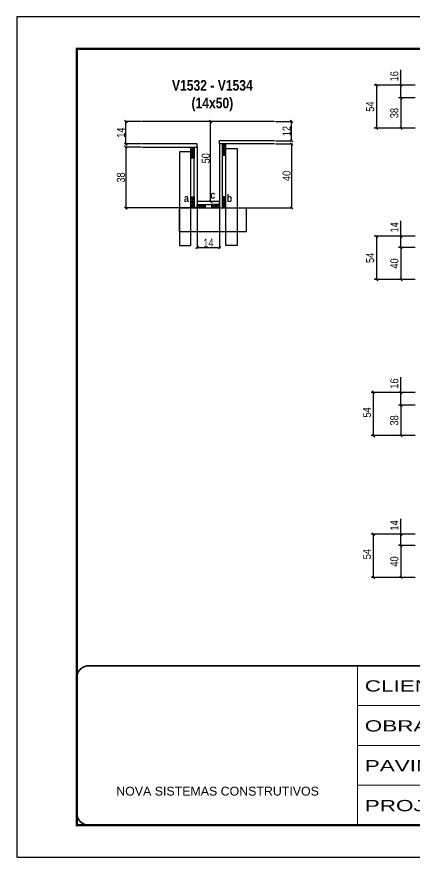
# Model space of a CAD drawing. Extents: x 3309 to 9563, y -2522 to 14608.
# Drawn here: x 6493 to 6989, y 7815 to 8865 of the extents above; entities that cross this region are included whole.
import ezdxf

# ---------------------------------------------------------------- set-up
doc = ezdxf.new("R2010")
doc.units = 0
doc.linetypes.add('CONTINUO', pattern=[0])
doc.linetypes.add('DASHED', pattern=[0.75, 0.5, -0.25])
for name, color, linetype, lineweight in [('CONCRETO', 251, 'Continuous', 25), ('Folhas', 255, 'Continuous', 9), ('SARRAFO DE PRESSAO', 251, 'DASHED', 9)]:
    doc.layers.add(name, color=color, linetype=linetype, lineweight=lineweight)
for name, color, linetype in [('COTA', 241, 'Continuous'), ('detalhes', 4, 'Continuous'), ('NOMENCLATURA', 7, 'Continuous'), ('Painéis', 200, 'Continuous'), ('SARR_2.2x7', 40, 'Continuous'), ('SARR_3.5x7', 81, 'Continuous')]:
    doc.layers.add(name, color=color, linetype=linetype)
doc.layers.add('Laje_Perimetro', color=7, linetype='Continuous', plot=False)
doc.styles.add('ARIAL', font='arial.ttf')
doc.styles.add('COTA TECNICA', font='techl___.ttf', dxfattribs={"height": 10})
doc.styles.add('COTA TECNICA 2X', font='techl___.ttf', dxfattribs={"height": 10})
doc.styles.add('TECNICA', font='techb___.ttf', dxfattribs={"height": 10})
doc.styles.add('Tecnologia', font='')
doc.styles.get('Tecnologia').set_extended_font_data('Forgotten Futurist')
doc.dimstyles.new('PAINEL', dxfattribs={"dimtxt": 10, "dimasz": 3, "dimexe": 3, "dimexo": 3, "dimgap": 3, "dimtad": 1, "dimdec": 1, "dimzin": 12, "dimdsep": 46, "dimtxsty": 'COTA TECNICA', "dimblk1": 'OBLIQUE', "dimblk2": 'OBLIQUE', "dimsah": 1, "dimcen": 0.9, "dimclrd": 4, "dimclre": 4, "dimclrt": 240, "dimadec": 1, "dimazin": 3, "dimtfac": 1, "dimtdec": 1, "dimtmove": 0, "dimatfit": 3, "dimfxl": 1, "dimtolj": 1, "dimtzin": 12, "dimarcsym": 0})
doc.dimstyles.new('SECAO', dxfattribs={"dimscale": 0.333333, "dimtxt": 5, "dimasz": 9, "dimexe": 3, "dimexo": 3, "dimgap": 3, "dimtad": 1, "dimdec": 1, "dimlfac": 0.5, "dimzin": 12, "dimdsep": 46, "dimtxsty": 'COTA TECNICA 2X', "dimblk1": 'OBLIQUE', "dimblk2": 'OBLIQUE', "dimsah": 1, "dimcen": 0.9, "dimclrd": 4, "dimclre": 4, "dimclrt": 240, "dimadec": 1, "dimazin": 3, "dimtfac": 1, "dimtdec": 1, "dimtmove": 0, "dimatfit": 3, "dimfxl": 1, "dimtolj": 1, "dimtzin": 12, "dimarcsym": 0})

# ---------------------------------------------------------------- blocks, each defined once
blk = doc.blocks.new('9999999999')
at = {"color": 30, "linetype": 'CONTINUO'}
for p, q in [((98564.6, 34230.2), (98564.6, 34429.4)), ((98564.6, 34379.6), (99584, 34379.6)), ((98564.6, 34329.8), (99488, 34329.8)), ((99584, 34329.8), (99488, 34329.8)), ((99488, 34329.8), (99488, 34230.2)), ((98564.6, 34280), (99488, 34280))]:
    blk.add_line(p, q, dxfattribs=at)
at = {"color": 30, "linetype": 'CONTINUO', "const_width": 2}
blk.add_lwpolyline([(99584, 34230.2), (99584, 34414.4, 0.414214), (99569, 34429.4), (98229, 34429.4, 0.414214), (98214, 34414.4), (98214, 34245.2, 0.414214), (98229, 34230.2), (99584, 34230.2)], format="xyb", dxfattribs=at)
at = {"layer": 'Folhas'}
blk.add_lwpolyline([(98139, 34190.2), (99624, 34190.2), (99624, 35240.2), (98139, 35240.2)], close=True, dxfattribs=at)
at = {"layer": 'Folhas', "color": 30, "const_width": 3}
blk.add_lwpolyline([(98214, 34230.2), (99584, 34230.2), (99584, 35200.2), (98214, 35200.2)], close=True, dxfattribs=at)
at = {"color": 7, "linetype": 'Continuous', "ltscale": 5, "style": 'ARIAL'}
for s, height, p in [('SKR', 15.48, (98837.7, 34393.1)), ('LEAF LOEFGREN', 15.483, (98837.7, 34343.3)), ('TIPO (7° AO 21° PAVIMENTO)', 15.483, (98837.7, 34293.5)), ('NOVA SISTEMAS CONSTRUTIVOS', 11.059, (98263.2, 34267.2)), ('LATERAIS DE VIGAS', 15.483, (98837.7, 34243.7))]:
    blk.add_text(s, height=height, dxfattribs=at).set_placement(p)
at = {"layer": 'Folhas', "color": 7, "style": 'Tecnologia', "width": 1.5}
for s, p in [('CLIENTE:', (98573.7, 34397.2)), ('OBRA:', (98573.7, 34347.3)), ('PAVIMENTO:', (98573.7, 34297.5)), ('PROJETO:', (98573.7, 34247.7))]:
    blk.add_text(s, height=14, dxfattribs=at).set_placement(p)
blk = doc.blocks.new('_Oblique')
at = {"color": 0, "linetype": 'ByBlock', "lineweight": -2}
blk.add_line((-0.5, -0.5), (0.5, 0.5), dxfattribs=at)
blk = doc.blocks.new('*D2227')
at = {"layer": 'COTA', "color": 4, "lineweight": -2, "transparency": 16777216}
for p, q in [((6718.2, 8625.2), (6718.2, 8575.5)), ((6746.2, 8625.2), (6746.2, 8575.5)), ((6746.2, 8576.5), (6718.2, 8576.5))]:
    blk.add_line(p, q, dxfattribs=at)
at = {"layer": 'Defpoints', "color": 0, "transparency": 16777216}
for p in [(6718.2, 8626.2), (6746.2, 8626.2), (6718.2, 8576.5)]:
    blk.add_point(p, dxfattribs=at)
at = {"layer": 'COTA', "color": 4, "lineweight": -2, "transparency": 16777216, "xscale": 3, "yscale": 3, "zscale": 3, "rotation": 180}
blk.add_blockref('_Oblique', (6718.2, 8576.5), dxfattribs=at)
at = {"layer": 'COTA', "color": 4, "lineweight": -2, "transparency": 16777216, "xscale": 3, "yscale": 3, "zscale": 3}
blk.add_blockref('_Oblique', (6746.2, 8576.5), dxfattribs=at)
at = {"layer": 'COTA', "color": 240, "transparency": 16777216, "insert": (6732.2, 8582.6), "char_height": 10, "attachment_point": 5, "style": 'COTA TECNICA 2X'}
blk.add_mtext('\\A1;14', dxfattribs=at)
blk = doc.blocks.new('*D2228')
at = {"layer": 'COTA', "color": 4, "lineweight": -2, "transparency": 16777216}
for p, q in [((6648.5, 8702.2), (6628.1, 8702.2)), ((6629.1, 8702.2), (6629.1, 8626.2)), ((6709.2, 8626.2), (6628.1, 8626.2))]:
    blk.add_line(p, q, dxfattribs=at)
at = {"layer": 'Defpoints', "color": 0, "transparency": 16777216}
for p in [(6649.5, 8702.2), (6629.1, 8626.2), (6710.2, 8626.2, 0)]:
    blk.add_point(p, dxfattribs=at)
at = {"layer": 'COTA', "color": 4, "lineweight": -2, "transparency": 16777216, "xscale": 3, "yscale": 3, "zscale": 3}
for p, rotation in [((6629.1, 8702.2), 90), ((6629.1, 8626.2), 270)]:
    blk.add_blockref('_Oblique', p, dxfattribs=dict(at, rotation=rotation))
at = {"layer": 'COTA', "color": 240, "transparency": 16777216, "insert": (6622.9, 8664.2), "char_height": 10, "attachment_point": 5, "rotation": 90, "style": 'COTA TECNICA 2X'}
blk.add_mtext('\\A1;38', dxfattribs=at)
blk = doc.blocks.new('*D2229')
at = {"layer": 'COTA', "color": 4, "lineweight": -2, "transparency": 16777216}
for p, q in [((6815.9, 8706.2), (6837.1, 8706.2)), ((6836.1, 8706.2), (6836.1, 8626.2)), ((6755.2, 8626.2), (6837.1, 8626.2))]:
    blk.add_line(p, q, dxfattribs=at)
at = {"layer": 'Defpoints', "color": 0, "transparency": 16777216}
for p in [(6814.9, 8706.2), (6754.2, 8626.2, 0), (6836.1, 8626.2)]:
    blk.add_point(p, dxfattribs=at)
at = {"layer": 'COTA', "color": 4, "lineweight": -2, "transparency": 16777216, "xscale": 3, "yscale": 3, "zscale": 3}
for p, rotation in [((6836.1, 8706.2), 90), ((6836.1, 8626.2), 270)]:
    blk.add_blockref('_Oblique', p, dxfattribs=dict(at, rotation=rotation))
at = {"layer": 'COTA', "color": 240, "transparency": 16777216, "insert": (6830, 8666.2), "char_height": 10, "attachment_point": 5, "rotation": 90, "style": 'COTA TECNICA 2X'}
blk.add_mtext('\\A1;40', dxfattribs=at)
blk = doc.blocks.new('*D2230')
at = {"layer": 'COTA', "color": 4, "lineweight": -2, "transparency": 16777216}
for p, q in [((6745.2, 8734.2), (6734, 8734.2)), ((6735, 8634.2), (6735, 8734.2)), ((6745.2, 8634.2), (6734, 8634.2))]:
    blk.add_line(p, q, dxfattribs=at)
at = {"layer": 'Defpoints', "color": 0, "transparency": 16777216}
for p in [(6735, 8734.2), (6746.2, 8734.2), (6746.2, 8634.2)]:
    blk.add_point(p, dxfattribs=at)
at = {"layer": 'COTA', "color": 4, "lineweight": -2, "transparency": 16777216, "xscale": 3, "yscale": 3, "zscale": 3}
for p, rotation in [((6735, 8734.2), 90), ((6735, 8634.2), 270)]:
    blk.add_blockref('_Oblique', p, dxfattribs=dict(at, rotation=rotation))
at = {"layer": 'COTA', "color": 240, "transparency": 16777216, "insert": (6728.9, 8688.2), "char_height": 10, "attachment_point": 5, "rotation": 90, "style": 'COTA TECNICA 2X'}
blk.add_mtext('\\A1;50', dxfattribs=at)
blk = doc.blocks.new('*D2231')
at = {"layer": 'COTA', "color": 4, "lineweight": -2, "transparency": 16777216}
for p, q in [((6815.9, 8734.2), (6837.1, 8734.2)), ((6836.1, 8710.2), (6836.1, 8734.2)), ((6815.9, 8710.2), (6837.1, 8710.2))]:
    blk.add_line(p, q, dxfattribs=at)
at = {"layer": 'Defpoints', "color": 0, "transparency": 16777216}
for p in [(6814.9, 8734.2), (6836.1, 8734.2), (6814.9, 8710.2)]:
    blk.add_point(p, dxfattribs=at)
at = {"layer": 'COTA', "color": 4, "lineweight": -2, "transparency": 16777216, "xscale": 3, "yscale": 3, "zscale": 3}
for p, rotation in [((6836.1, 8734.2), 90), ((6836.1, 8710.2), 270)]:
    blk.add_blockref('_Oblique', p, dxfattribs=dict(at, rotation=rotation))
at = {"layer": 'COTA', "color": 240, "transparency": 16777216, "insert": (6830, 8722.2), "char_height": 10, "attachment_point": 5, "rotation": 90, "style": 'COTA TECNICA 2X'}
blk.add_mtext('\\A1;12', dxfattribs=at)
blk = doc.blocks.new('*D2232')
at = {"layer": 'COTA', "color": 4, "lineweight": -2, "transparency": 16777216}
for p, q in [((6648.5, 8734.2), (6628.1, 8734.2)), ((6629.1, 8706.2), (6629.1, 8734.2)), ((6648.5, 8706.2), (6628.1, 8706.2))]:
    blk.add_line(p, q, dxfattribs=at)
at = {"layer": 'Defpoints', "color": 0, "transparency": 16777216}
for p in [(6629.1, 8734.2), (6649.5, 8734.2), (6649.5, 8706.2)]:
    blk.add_point(p, dxfattribs=at)
at = {"layer": 'COTA', "color": 4, "lineweight": -2, "transparency": 16777216, "xscale": 3, "yscale": 3, "zscale": 3}
for p, rotation in [((6629.1, 8734.2), 90), ((6629.1, 8706.2), 270)]:
    blk.add_blockref('_Oblique', p, dxfattribs=dict(at, rotation=rotation))
at = {"layer": 'COTA', "color": 240, "transparency": 16777216, "insert": (6623, 8720.2), "char_height": 10, "attachment_point": 5, "rotation": 90, "style": 'COTA TECNICA 2X'}
blk.add_mtext('\\A1;14', dxfattribs=at)
blk = doc.blocks.new('*D2242')
at = {"layer": 'COTA', "color": 4, "lineweight": -2, "transparency": 16777216}
for p, q in [((6972.7, 8779.7), (6972.7, 8798.7)), ((6990.4, 8779.7), (6969.7, 8779.7)), ((6972.7, 8763.7), (6972.7, 8779.7)), ((6990.4, 8763.7), (6969.7, 8763.7))]:
    blk.add_line(p, q, dxfattribs=at)
at = {"layer": 'Defpoints', "color": 0, "transparency": 16777216}
for p in [(6972.7, 8779.7), (6993.4, 8779.7), (6993.4, 8763.7)]:
    blk.add_point(p, dxfattribs=at)
at = {"layer": 'COTA', "color": 4, "lineweight": -2, "transparency": 16777216, "xscale": 3, "yscale": 3, "zscale": 3}
for p, rotation in [((6972.7, 8779.7), 90), ((6972.7, 8763.7), 270)]:
    blk.add_blockref('_Oblique', p, dxfattribs=dict(at, rotation=rotation))
at = {"layer": 'COTA', "color": 240, "transparency": 16777216, "insert": (6964.6, 8790.7), "char_height": 10, "attachment_point": 5, "rotation": 90, "style": 'COTA TECNICA'}
blk.add_mtext('\\A1;16', dxfattribs=at)
blk = doc.blocks.new('*D2243')
at = {"layer": 'COTA', "color": 4, "lineweight": -2, "transparency": 16777216}
for p, q in [((6990.4, 8763.7), (6969.7, 8763.7)), ((6972.7, 8763.7), (6972.7, 8725.7)), ((6990.4, 8725.7), (6969.7, 8725.7))]:
    blk.add_line(p, q, dxfattribs=at)
at = {"layer": 'Defpoints', "color": 0, "transparency": 16777216}
for p in [(6993.4, 8763.7), (6972.7, 8725.7), (6993.4, 8725.7)]:
    blk.add_point(p, dxfattribs=at)
at = {"layer": 'COTA', "color": 4, "lineweight": -2, "transparency": 16777216, "xscale": 3, "yscale": 3, "zscale": 3}
for p, rotation in [((6972.7, 8763.7), 90), ((6972.7, 8725.7), 270)]:
    blk.add_blockref('_Oblique', p, dxfattribs=dict(at, rotation=rotation))
at = {"layer": 'COTA', "color": 240, "transparency": 16777216, "insert": (6964.5, 8744.7), "char_height": 10, "attachment_point": 5, "rotation": 90, "style": 'COTA TECNICA'}
blk.add_mtext('\\A1;38', dxfattribs=at)
blk = doc.blocks.new('*D2244')
at = {"layer": 'COTA', "color": 4, "lineweight": -2, "transparency": 16777216}
for p, q in [((6990.4, 8779.7), (6939.5, 8779.7)), ((6942.5, 8725.7), (6942.5, 8779.7)), ((6990.4, 8725.7), (6939.5, 8725.7))]:
    blk.add_line(p, q, dxfattribs=at)
at = {"layer": 'Defpoints', "color": 0, "transparency": 16777216}
for p in [(6942.5, 8779.7), (6993.4, 8779.7), (6993.4, 8725.7)]:
    blk.add_point(p, dxfattribs=at)
at = {"layer": 'COTA', "color": 4, "lineweight": -2, "transparency": 16777216, "xscale": 3, "yscale": 3, "zscale": 3}
for p, rotation in [((6942.5, 8779.7), 90), ((6942.5, 8725.7), 270)]:
    blk.add_blockref('_Oblique', p, dxfattribs=dict(at, rotation=rotation))
at = {"layer": 'COTA', "color": 240, "transparency": 16777216, "insert": (6934.4, 8752.7), "char_height": 10, "attachment_point": 5, "rotation": 90, "style": 'COTA TECNICA'}
blk.add_mtext('\\A1;54', dxfattribs=at)
blk = doc.blocks.new('*D2238')
at = {"layer": 'COTA', "color": 4, "lineweight": -2, "transparency": 16777216}
for p, q in [((6972.7, 8590.8), (6972.7, 8610)), ((6990.4, 8590.8), (6969.7, 8590.8)), ((6972.7, 8576.8), (6972.7, 8590.8)), ((6990.4, 8576.8), (6969.7, 8576.8))]:
    blk.add_line(p, q, dxfattribs=at)
at = {"layer": 'Defpoints', "color": 0, "transparency": 16777216}
for p in [(6972.7, 8590.8), (6993.4, 8590.8), (6993.4, 8576.8)]:
    blk.add_point(p, dxfattribs=at)
at = {"layer": 'COTA', "color": 4, "lineweight": -2, "transparency": 16777216, "xscale": 3, "yscale": 3, "zscale": 3}
for p, rotation in [((6972.7, 8590.8), 90), ((6972.7, 8576.8), 270)]:
    blk.add_blockref('_Oblique', p, dxfattribs=dict(at, rotation=rotation))
at = {"layer": 'COTA', "color": 240, "transparency": 16777216, "insert": (6964.6, 8601.9), "char_height": 10, "attachment_point": 5, "rotation": 90, "style": 'COTA TECNICA'}
blk.add_mtext('\\A1;14', dxfattribs=at)
blk = doc.blocks.new('*D2233')
at = {"layer": 'COTA', "color": 4, "lineweight": -2, "transparency": 16777216}
for p, q in [((6990.4, 8576.8), (6969.7, 8576.8)), ((6972.7, 8576.8), (6972.7, 8536.8)), ((6990.4, 8536.8), (6969.7, 8536.8))]:
    blk.add_line(p, q, dxfattribs=at)
at = {"layer": 'Defpoints', "color": 0, "transparency": 16777216}
for p in [(6993.4, 8576.8), (6972.7, 8536.8), (6993.4, 8536.8)]:
    blk.add_point(p, dxfattribs=at)
at = {"layer": 'COTA', "color": 4, "lineweight": -2, "transparency": 16777216, "xscale": 3, "yscale": 3, "zscale": 3}
for p, rotation in [((6972.7, 8576.8), 90), ((6972.7, 8536.8), 270)]:
    blk.add_blockref('_Oblique', p, dxfattribs=dict(at, rotation=rotation))
at = {"layer": 'COTA', "color": 240, "transparency": 16777216, "insert": (6964.6, 8556.8), "char_height": 10, "attachment_point": 5, "rotation": 90, "style": 'COTA TECNICA'}
blk.add_mtext('\\A1;40', dxfattribs=at)
blk = doc.blocks.new('*D2234')
at = {"layer": 'COTA', "color": 4, "lineweight": -2, "transparency": 16777216}
for p, q in [((6990.4, 8590.8), (6939.5, 8590.8)), ((6942.5, 8536.8), (6942.5, 8590.8)), ((6990.4, 8536.8), (6939.5, 8536.8))]:
    blk.add_line(p, q, dxfattribs=at)
at = {"layer": 'Defpoints', "color": 0, "transparency": 16777216}
for p in [(6942.5, 8590.8), (6993.4, 8590.8), (6993.4, 8536.8)]:
    blk.add_point(p, dxfattribs=at)
at = {"layer": 'COTA', "color": 4, "lineweight": -2, "transparency": 16777216, "xscale": 3, "yscale": 3, "zscale": 3}
for p, rotation in [((6942.5, 8590.8), 90), ((6942.5, 8536.8), 270)]:
    blk.add_blockref('_Oblique', p, dxfattribs=dict(at, rotation=rotation))
at = {"layer": 'COTA', "color": 240, "transparency": 16777216, "insert": (6934.4, 8563.8), "char_height": 10, "attachment_point": 5, "rotation": 90, "style": 'COTA TECNICA'}
blk.add_mtext('\\A1;54', dxfattribs=at)
blk = doc.blocks.new('*D2254')
at = {"layer": 'COTA', "color": 4, "lineweight": -2, "transparency": 16777216}
for p, q in [((6972.7, 8395.7), (6972.7, 8414.7)), ((6990.4, 8395.7), (6969.7, 8395.7)), ((6972.7, 8379.7), (6972.7, 8395.7)), ((6990.4, 8379.7), (6969.7, 8379.7))]:
    blk.add_line(p, q, dxfattribs=at)
at = {"layer": 'Defpoints', "color": 0, "transparency": 16777216}
for p in [(6972.7, 8395.7), (6993.4, 8395.7), (6993.4, 8379.7)]:
    blk.add_point(p, dxfattribs=at)
at = {"layer": 'COTA', "color": 4, "lineweight": -2, "transparency": 16777216, "xscale": 3, "yscale": 3, "zscale": 3}
for p, rotation in [((6972.7, 8395.7), 90), ((6972.7, 8379.7), 270)]:
    blk.add_blockref('_Oblique', p, dxfattribs=dict(at, rotation=rotation))
at = {"layer": 'COTA', "color": 240, "transparency": 16777216, "insert": (6964.6, 8406.7), "char_height": 10, "attachment_point": 5, "rotation": 90, "style": 'COTA TECNICA'}
blk.add_mtext('\\A1;16', dxfattribs=at)
blk = doc.blocks.new('*D2255')
at = {"layer": 'COTA', "color": 4, "lineweight": -2, "transparency": 16777216}
for p, q in [((6990.4, 8379.7), (6969.7, 8379.7)), ((6972.7, 8379.7), (6972.7, 8341.7)), ((6990.4, 8341.7), (6969.7, 8341.7))]:
    blk.add_line(p, q, dxfattribs=at)
at = {"layer": 'Defpoints', "color": 0, "transparency": 16777216}
for p in [(6993.4, 8379.7), (6972.7, 8341.7), (6993.4, 8341.7)]:
    blk.add_point(p, dxfattribs=at)
at = {"layer": 'COTA', "color": 4, "lineweight": -2, "transparency": 16777216, "xscale": 3, "yscale": 3, "zscale": 3}
for p, rotation in [((6972.7, 8379.7), 90), ((6972.7, 8341.7), 270)]:
    blk.add_blockref('_Oblique', p, dxfattribs=dict(at, rotation=rotation))
at = {"layer": 'COTA', "color": 240, "transparency": 16777216, "insert": (6964.5, 8360.7), "char_height": 10, "attachment_point": 5, "rotation": 90, "style": 'COTA TECNICA'}
blk.add_mtext('\\A1;38', dxfattribs=at)
blk = doc.blocks.new('*D2256')
at = {"layer": 'COTA', "color": 4, "lineweight": -2, "transparency": 16777216}
for p, q in [((6990.4, 8395.7), (6935.5, 8395.7)), ((6938.5, 8341.7), (6938.5, 8395.7)), ((6990.4, 8341.7), (6935.5, 8341.7))]:
    blk.add_line(p, q, dxfattribs=at)
at = {"layer": 'Defpoints', "color": 0, "transparency": 16777216}
for p in [(6938.5, 8395.7), (6993.4, 8395.7), (6993.4, 8341.7)]:
    blk.add_point(p, dxfattribs=at)
at = {"layer": 'COTA', "color": 4, "lineweight": -2, "transparency": 16777216, "xscale": 3, "yscale": 3, "zscale": 3}
for p, rotation in [((6938.5, 8395.7), 90), ((6938.5, 8341.7), 270)]:
    blk.add_blockref('_Oblique', p, dxfattribs=dict(at, rotation=rotation))
at = {"layer": 'COTA', "color": 240, "transparency": 16777216, "insert": (6930.4, 8370.7), "char_height": 10, "attachment_point": 5, "rotation": 90, "style": 'COTA TECNICA'}
blk.add_mtext('\\A1;54', dxfattribs=at)
blk = doc.blocks.new('*D2250')
at = {"layer": 'COTA', "color": 4, "lineweight": -2, "transparency": 16777216}
for p, q in [((6972.7, 8218.5), (6972.7, 8237.6)), ((6990.4, 8218.5), (6969.7, 8218.5)), ((6972.7, 8204.5), (6972.7, 8218.5)), ((6990.4, 8204.5), (6969.7, 8204.5))]:
    blk.add_line(p, q, dxfattribs=at)
at = {"layer": 'Defpoints', "color": 0, "transparency": 16777216}
for p in [(6972.7, 8218.5), (6993.4, 8218.5), (6993.4, 8204.5)]:
    blk.add_point(p, dxfattribs=at)
at = {"layer": 'COTA', "color": 4, "lineweight": -2, "transparency": 16777216, "xscale": 3, "yscale": 3, "zscale": 3}
for p, rotation in [((6972.7, 8218.5), 90), ((6972.7, 8204.5), 270)]:
    blk.add_blockref('_Oblique', p, dxfattribs=dict(at, rotation=rotation))
at = {"layer": 'COTA', "color": 240, "transparency": 16777216, "insert": (6964.6, 8229.5), "char_height": 10, "attachment_point": 5, "rotation": 90, "style": 'COTA TECNICA'}
blk.add_mtext('\\A1;14', dxfattribs=at)
blk = doc.blocks.new('*D2245')
at = {"layer": 'COTA', "color": 4, "lineweight": -2, "transparency": 16777216}
for p, q in [((6990.4, 8204.5), (6969.7, 8204.5)), ((6972.7, 8204.5), (6972.7, 8164.5)), ((6990.4, 8164.5), (6969.7, 8164.5))]:
    blk.add_line(p, q, dxfattribs=at)
at = {"layer": 'Defpoints', "color": 0, "transparency": 16777216}
for p in [(6993.4, 8204.5), (6972.7, 8164.5), (6993.4, 8164.5)]:
    blk.add_point(p, dxfattribs=at)
at = {"layer": 'COTA', "color": 4, "lineweight": -2, "transparency": 16777216, "xscale": 3, "yscale": 3, "zscale": 3}
for p, rotation in [((6972.7, 8204.5), 90), ((6972.7, 8164.5), 270)]:
    blk.add_blockref('_Oblique', p, dxfattribs=dict(at, rotation=rotation))
at = {"layer": 'COTA', "color": 240, "transparency": 16777216, "insert": (6964.6, 8184.5), "char_height": 10, "attachment_point": 5, "rotation": 90, "style": 'COTA TECNICA'}
blk.add_mtext('\\A1;40', dxfattribs=at)
blk = doc.blocks.new('*D2246')
at = {"layer": 'COTA', "color": 4, "lineweight": -2, "transparency": 16777216}
for p, q in [((6990.4, 8218.5), (6935.5, 8218.5)), ((6938.5, 8164.5), (6938.5, 8218.5)), ((6990.4, 8164.5), (6935.5, 8164.5))]:
    blk.add_line(p, q, dxfattribs=at)
at = {"layer": 'Defpoints', "color": 0, "transparency": 16777216}
for p in [(6938.5, 8218.5), (6993.4, 8218.5), (6993.4, 8164.5)]:
    blk.add_point(p, dxfattribs=at)
at = {"layer": 'COTA', "color": 4, "lineweight": -2, "transparency": 16777216, "xscale": 3, "yscale": 3, "zscale": 3}
for p, rotation in [((6938.5, 8218.5), 90), ((6938.5, 8164.5), 270)]:
    blk.add_blockref('_Oblique', p, dxfattribs=dict(at, rotation=rotation))
at = {"layer": 'COTA', "color": 240, "transparency": 16777216, "insert": (6930.4, 8193.5), "char_height": 10, "attachment_point": 5, "rotation": 90, "style": 'COTA TECNICA'}
blk.add_mtext('\\A1;54', dxfattribs=at)

msp = doc.modelspace()

# ---------------------------------------------------------------- hatches: boundary and pattern name
at = {"layer": 'SARR_2.2x7'}
h = msp.add_hatch(dxfattribs=at)
h.set_pattern_fill('ANSI31', color=256, scale=0.5)
h.set_pattern_definition([(45, (-116812.018, -24529.297), (-1.122532015, 1.122532015), [])])
h.paths.add_polyline_path([(6754.15, 8692.24), (6749.75, 8692.24), (6749.75, 8706.24), (6754.15, 8706.24)])
h = msp.add_hatch(dxfattribs=at)
h.set_pattern_fill('ANSI31', color=256, scale=0.5)
h.set_pattern_definition([(45, (-116802.018, -24533.297), (-1.122532015, 1.122532015), [])])
h.paths.add_polyline_path([(6710.15, 8688.24), (6714.55, 8688.24), (6714.55, 8702.24), (6710.15, 8702.24)])
h = msp.add_hatch(dxfattribs=at)
h.set_pattern_fill('ANSI31', color=256, scale=0.5)
h.set_pattern_definition([(45, (-116802.018, -24595.297), (-1.122532015, 1.122532015), [])])
h.paths.add_polyline_path([(6710.15, 8626.24), (6714.55, 8626.24), (6714.55, 8640.24), (6710.15, 8640.24)])
h = msp.add_hatch(dxfattribs=at)
h.set_pattern_fill('ANSI31', color=256, scale=0.5)
h.set_pattern_definition([(45, (-116812.018, -24595.297), (-1.122532015, 1.122532015), [])])
h.paths.add_polyline_path([(6754.15, 8626.24), (6749.75, 8626.24), (6749.75, 8640.24), (6754.15, 8640.24)])
h = msp.add_hatch(dxfattribs=at)
h.set_pattern_fill('ANSI31', color=256, scale=0.5, angle=90)
h.set_pattern_definition([(135, (39953.6903, -114885.928), (-1.122532015, -1.122532015), [])])
h.paths.add_polyline_path([(6728.15, 8626.24), (6728.15, 8630.64), (6718.15, 8630.64), (6718.15, 8626.24)])
h = msp.add_hatch(dxfattribs=at)
h.set_pattern_fill('ANSI31', color=256, scale=0.5, angle=90)
h.set_pattern_definition([(135, (39943.6903, -114885.928), (-1.122532015, -1.122532015), [])])
h.paths.add_polyline_path([(6736.15, 8630.64), (6736.15, 8626.24), (6746.15, 8626.24), (6746.15, 8630.64)])

# ---------------------------------------------------------------- linework, layer by layer
at = {"layer": 'CONCRETO', "linetype": 'Continuous'}
msp.add_line((6814.85, 8734.24), (6649.45, 8734.24), dxfattribs=at)
at = {"layer": 'Laje_Perimetro'}
msp.add_lwpolyline([(7977.87, 8864.98), (6492.87, 8864.98), (6492.87, 7814.98), (7977.87, 7814.98)], close=True, dxfattribs=at)
at = {"layer": 'Painéis', "linetype": 'Continuous', "elevation": 0}
for points in [[(6649.45, 8702.24), (6718.15, 8702.24), (6718.15, 8706.24), (6649.45, 8706.24)], [(6814.85, 8706.24), (6746.15, 8706.24), (6746.15, 8710.24), (6814.85, 8710.24)]]:
    msp.add_lwpolyline(points, dxfattribs=at)
at = {"layer": 'Painéis', "linetype": 'Continuous'}
for points in [[(6749.75, 8626.24), (6749.75, 8706.24), (6746.15, 8706.24), (6746.15, 8626.24)], [(6714.55, 8626.24), (6714.55, 8702.24), (6718.15, 8702.24), (6718.15, 8626.24)], [(6746.15, 8634.24), (6718.15, 8634.24), (6718.15, 8630.64), (6746.15, 8630.64)]]:
    msp.add_lwpolyline(points, close=True, dxfattribs=at)
at = {"layer": 'SARR_2.2x7'}
for points in [[(6749.75, 8706.24), (6749.75, 8692.24), (6754.15, 8692.24), (6754.15, 8706.24)], [(6714.55, 8702.24), (6714.55, 8688.24), (6710.15, 8688.24), (6710.15, 8702.24)], [(6714.55, 8640.24), (6714.55, 8626.24), (6710.15, 8626.24), (6710.15, 8640.24)], [(6749.75, 8640.24), (6749.75, 8626.24), (6754.15, 8626.24), (6754.15, 8640.24)], [(6718.15, 8630.64), (6728.15, 8630.64), (6728.15, 8626.24), (6718.15, 8626.24)], [(6746.15, 8630.64), (6736.15, 8630.64), (6736.15, 8626.24), (6746.15, 8626.24)]]:
    msp.add_lwpolyline(points, close=True, dxfattribs=at)
at = {"layer": 'SARR_3.5x7'}
for points in [[(6710.15, 8696.24), (6696.15, 8696.24), (6696.15, 8579.26), (6710.15, 8579.26)], [(6754.15, 8700.24), (6768.15, 8700.24), (6768.15, 8579.26), (6754.15, 8579.26)], [(6696.15, 8626.24), (6779.34, 8626.24), (6779.34, 8596.15), (6696.15, 8596.15)]]:
    msp.add_lwpolyline(points, close=True, dxfattribs=at)

# ---------------------------------------------------------------- block references
at = {"layer": 'SARRAFO DE PRESSAO', "color": 6, "linetype": 'ByBlock'}
msp.add_blockref('9999999999', (-91646.11, -26375.22), dxfattribs=at)

# ---------------------------------------------------------------- texts
at = {"layer": 'detalhes', "style": 'TECNICA'}
for s, p in [('c', (6734.7, 8637.71)), ('b', (6755.19, 8633.59)), ('a', (6701.63, 8633.6))]:
    msp.add_text(s, height=9.6, dxfattribs=at).set_placement(p)
at = {"layer": 'NOMENCLATURA', "insert": (6737.18, 8785.94), "char_height": 13.2, "attachment_point": 2, "style": 'TECNICA'}
msp.add_mtext_dynamic_manual_height_columns('V1532 - V1534\\P(14x50)', width=300.2766, gutter_width=1, heights=[0], dxfattribs=at)

# ---------------------------------------------------------------- dimensions: what is measured, and where the dimension line sits
at = {"layer": 'COTA'}
for base, p1, p2, dimstyle, picture, middle in [((6972.72, 8779.72), (6993.4, 8763.72), (6993.4, 8779.72), 'PAINEL', '*D2242', (6964.62, 8790.72)), ((6942.49, 8779.72), (6993.4, 8725.72), (6993.4, 8779.72), 'PAINEL', '*D2244', (6934.38, 8752.72)), ((6972.72, 8725.72), (6993.4, 8763.72), (6993.4, 8725.72), 'PAINEL', '*D2243', (6964.48, 8744.72)), ((6629.1, 8734.24), (6649.45, 8706.24), (6649.45, 8734.24), 'SECAO', '*D2232', (6623.03, 8720.24)), ((6836.07, 8734.24), (6814.85, 8710.24), (6814.85, 8734.24), 'SECAO', '*D2231', (6830.01, 8722.24)), ((6836.07, 8626.24, 0), (6814.85, 8706.24), (6754.15, 8626.24), 'SECAO', '*D2229', (6829.97, 8666.24, 0)), ((6629.1, 8626.24, 0), (6649.45, 8702.24), (6710.15, 8626.24), 'SECAO', '*D2228', (6622.86, 8664.24, 0)), ((6972.72, 8590.84), (6993.4, 8576.84), (6993.4, 8590.84), 'PAINEL', '*D2238', (6964.65, 8601.9)), ((6942.49, 8590.84), (6993.4, 8536.84), (6993.4, 8590.84), 'PAINEL', '*D2234', (6934.38, 8563.84)), ((6972.72, 8536.84), (6993.4, 8576.84), (6993.4, 8536.84), 'PAINEL', '*D2233', (6964.62, 8556.84)), ((6972.72, 8395.68), (6993.4, 8379.68), (6993.4, 8395.68), 'PAINEL', '*D2254', (6964.62, 8406.69)), ((6972.72, 8341.68), (6993.4, 8379.68), (6993.4, 8341.68), 'PAINEL', '*D2255', (6964.48, 8360.68)), ((6972.72, 8218.49), (6993.4, 8204.49), (6993.4, 8218.49), 'PAINEL', '*D2250', (6964.65, 8229.54)), ((6972.72, 8164.49), (6993.4, 8204.49), (6993.4, 8164.49), 'PAINEL', '*D2245', (6964.62, 8184.49))]:
    dim = msp.add_linear_dim(base=base, p1=p1, p2=p2, angle=90, dimstyle=dimstyle, dxfattribs=at)
    dim.commit()
    dim.dimension.update_dxf_attribs({"geometry": picture, "text_midpoint": middle})
for base, p1, p2, angle, dimstyle, picture, middle in [((6734.98, 8734.24), (6746.15, 8634.24), (6746.15, 8734.24), 90, 'SECAO', '*D2230', (6734.98, 8688.24)), ((6718.15, 8576.49), (6746.15, 8626.24), (6718.15, 8626.24), 180, 'SECAO', '*D2227', (6732.15, 8576.49)), ((6938.5, 8395.68), (6993.4, 8341.68), (6993.4, 8395.68), 90, 'PAINEL', '*D2256', (6938.5, 8370.68)), ((6938.5, 8218.49), (6993.4, 8164.49), (6993.4, 8218.49), 90, 'PAINEL', '*D2246', (6938.5, 8193.49))]:
    dim = msp.add_linear_dim(base=base, p1=p1, p2=p2, angle=angle, dimstyle=dimstyle, dxfattribs=at)
    dim.commit()
    dim.dimension.update_dxf_attribs({"geometry": picture, "text_midpoint": middle, "dimtype": 160})

doc.saveas('drawing.dxf')
